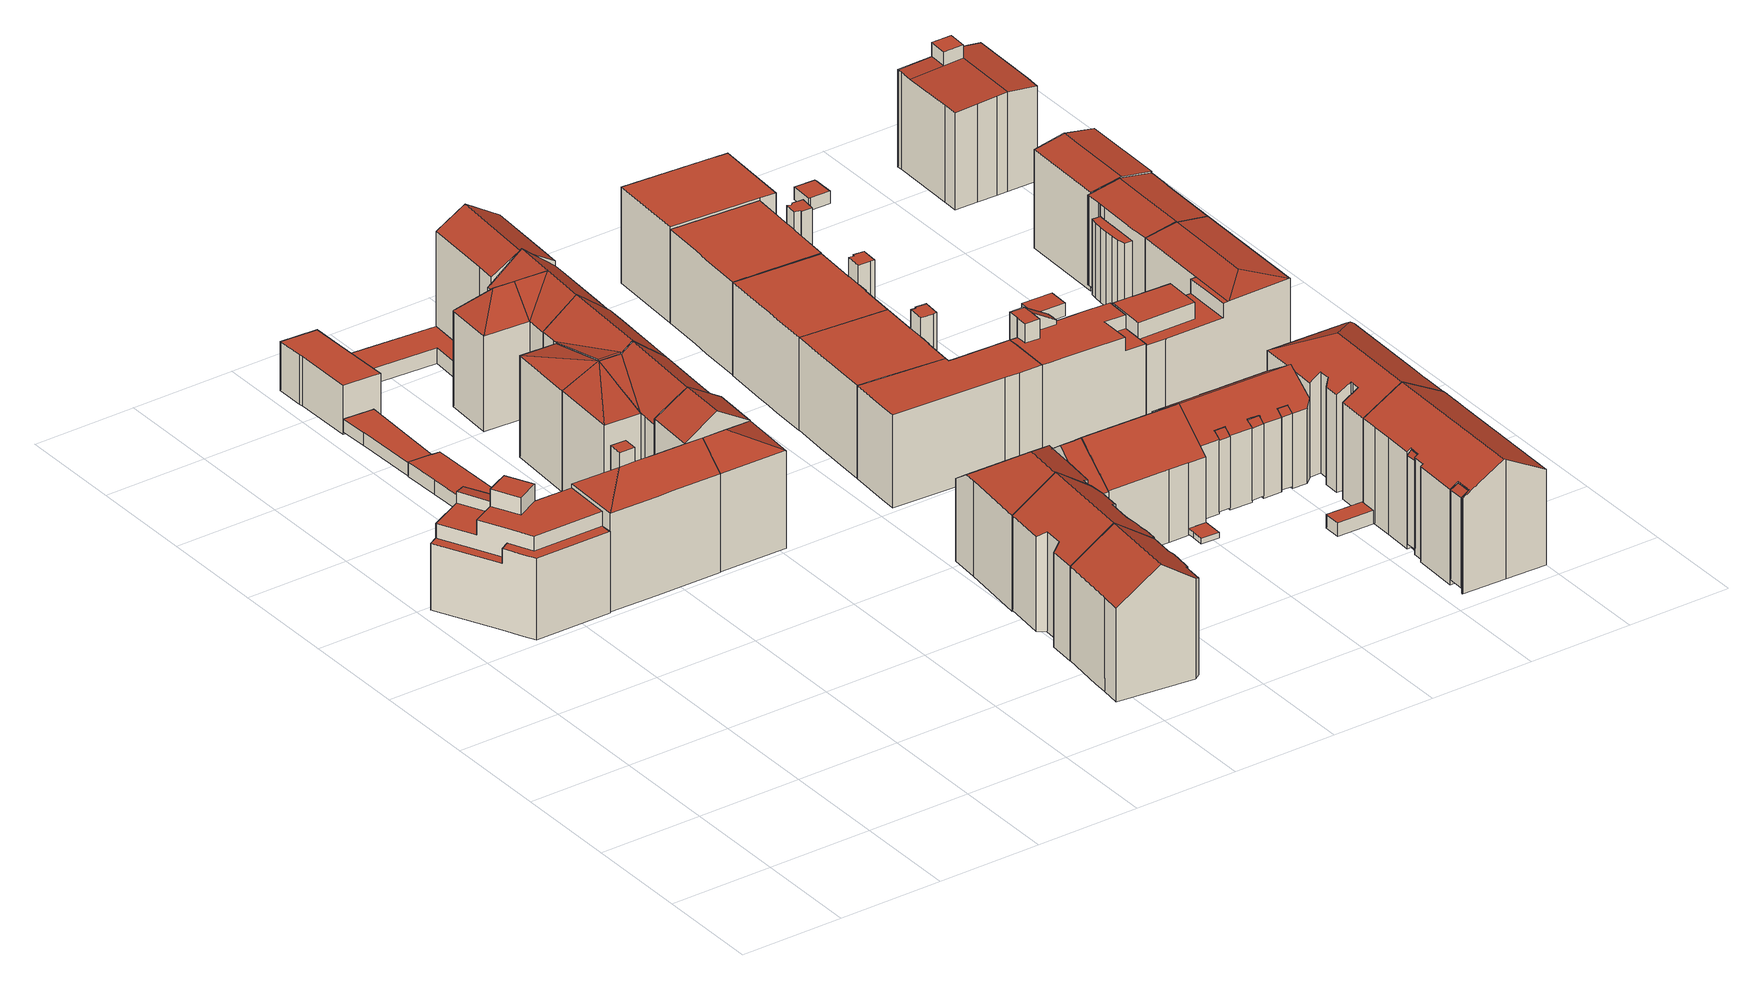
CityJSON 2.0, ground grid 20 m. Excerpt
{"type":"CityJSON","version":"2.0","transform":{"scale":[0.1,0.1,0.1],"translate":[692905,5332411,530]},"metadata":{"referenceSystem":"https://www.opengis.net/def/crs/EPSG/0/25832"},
"CityObjects":{
"building1":{"type":"Building","attributes":{"Gemeindeschluessel":"09162000","HoeheDach":"553.660","HoeheGrund":"531.910","Methode":"2000","NiedrigsteTraufeDesGebaeudes":"544.690","Geometrietyp2DReferenz":"3000","function":"31001_1000","roofType":"1000","measuredHeight":21.75,"storeysAboveGround":6},"geometry":[{"type":"MultiSurface","lod":"2","boundaries":[[[0,1,2,3]],[[4,5,6,7,8]],[[9,10,11,12]],[[13,14,15,16,17,18,19,20,21,22,23,24]],[[14,25,26,15]],[[27,28,29,30,9,12,31,32]],[[10,9,23,22,21,33,34,35]],[[12,11,36,31]],[[37,29,28,38]],[[37,25,14,13,24,30,29]],[[4,39,40,5]],[[8,7,41,3,2,33,21,20,19,18]],[[6,5,40,38,28,27,32,42,41,7]],[[42,43,0,3,41]],[[44,26,25,37,38,40,39]],[[32,31,36,45,35,34,1,0,43,42]],[[23,9,30,24]],[[1,34,33,2]],[[11,10,35,45,36]],[[17,16,15,26,44,39,4,8,18]]],"semantics":{"surfaces":[{"type":"WallSurface"},{"type":"RoofSurface"},{"type":"GroundSurface"}],"values":[0,1,0,2,0,1,0,0,0,0,0,0,0,1,1,0,0,1,1,0]}}]},
"building2":{"type":"Building","attributes":{"Gemeindeschluessel":"09162000","HoeheDach":"533.441","HoeheGrund":"530.570","Methode":"1000","NiedrigsteTraufeDesGebaeudes":"533.441","Geometrietyp2DReferenz":"3000","function":"31001_2000","roofType":"1000","measuredHeight":2.87},"geometry":[{"type":"MultiSurface","lod":"2","boundaries":[[[46,47,48,49]],[[50,51,47,46]],[[52,53,51,50]],[[54,55,53,52]],[[55,48,47,51,53]],[[49,48,55,54]],[[52,50,46,49,54]]],"semantics":{"surfaces":[{"type":"WallSurface"},{"type":"RoofSurface"},{"type":"GroundSurface"}],"values":[0,0,0,0,1,0,2]}}]},
"building3":{"type":"Building","attributes":{"Gemeindeschluessel":"09162000","HoeheDach":"555.219","HoeheGrund":"532.148","Methode":"1000","NiedrigsteTraufeDesGebaeudes":"551.021","Geometrietyp2DReferenz":"3000","function":"31001_9998","roofType":"3200","measuredHeight":23.07,"storeysAboveGround":6},"geometry":[{"type":"MultiSurface","lod":"2","boundaries":[[[56,57,58,59,60,61,62,63]],[[64,65,66,67,68,69,70,71,72,73,74,75,76]],[[62,76,75,77,63]],[[78,79,80,81]],[[71,70,82,83,84,79,78]],[[85,58,57,56,63,77,86,87,88,84,83,82,89,90]],[[69,68,90,89,82,70]],[[74,73,87,86,77,75]],[[59,58,85,90,68,67]],[[64,76,62]],[[88,80,79,84]],[[61,60,59,67,66,65,64,62]],[[71,78,81,72]],[[73,72,81,80,88,87]]],"semantics":{"surfaces":[{"type":"WallSurface"},{"type":"RoofSurface"},{"type":"GroundSurface"}],"values":[0,1,0,1,0,2,0,0,0,1,0,1,0,0]}}]},
"building4":{"type":"Building","attributes":{"Gemeindeschluessel":"09162000","HoeheDach":"533.431","HoeheGrund":"530.610","Methode":"1000","NiedrigsteTraufeDesGebaeudes":"533.431","Geometrietyp2DReferenz":"3000","function":"31001_2000","roofType":"1000","measuredHeight":2.82},"geometry":[{"type":"MultiSurface","lod":"2","boundaries":[[[91,92,93,94]],[[48,93,92,95,96,47]],[[46,47,96,97]],[[97,96,95,98]],[[49,48,47,46]],[[46,97,98,91,94,49]],[[98,95,92,91]],[[94,93,48,49]]],"semantics":{"surfaces":[{"type":"WallSurface"},{"type":"RoofSurface"},{"type":"GroundSurface"}],"values":[0,1,0,0,0,2,0,0]}}]},
"building5":{"type":"Building","attributes":{"Gemeindeschluessel":"09162000","HoeheDach":"533.193","HoeheGrund":"530.730","Methode":"1000","NiedrigsteTraufeDesGebaeudes":"533.193","Geometrietyp2DReferenz":"3000","function":"31001_2000","roofType":"1000","measuredHeight":2.46},"geometry":[{"type":"MultiSurface","lod":"2","boundaries":[[[99,100,101,102]],[[103,104,100,99]],[[104,105,106,107,108,101,100]],[[109,103,99,102,110,111,112]],[[102,101,108,110]],[[103,109,112,106,105,104]],[[107,106,112,111,110,108]]],"semantics":{"surfaces":[{"type":"WallSurface"},{"type":"RoofSurface"},{"type":"GroundSurface"}],"values":[0,0,1,2,0,0,0]}}]},
"building6":{"type":"Building","attributes":{"Gemeindeschluessel":"09162000","HoeheDach":"539.726","HoeheGrund":"530.200","Methode":"1000","NiedrigsteTraufeDesGebaeudes":"539.726","Geometrietyp2DReferenz":"3000","function":"31001_2000","roofType":"1000","measuredHeight":9.53,"storeysAboveGround":3},"geometry":[{"type":"MultiSurface","lod":"2","boundaries":[[[113,114,115,116,117,118]],[[119,120,121,122]],[[114,123,122,121,124,115]],[[116,115,124,121,120,125,126,117]],[[118,117,126,127]],[[127,126,125,128]],[[128,125,120,119]],[[118,127,128,119,122,123,114,113]]],"semantics":{"surfaces":[{"type":"WallSurface"},{"type":"RoofSurface"},{"type":"GroundSurface"}],"values":[0,0,0,1,0,0,0,2]}}]},
"building7":{"type":"Building","attributes":{"Gemeindeschluessel":"09162000","HoeheDach":"553.408","HoeheGrund":"530.350","Methode":"2000","NiedrigsteTraufeDesGebaeudes":"549.874","Geometrietyp2DReferenz":"3000","function":"31001_1000","roofType":"9999","measuredHeight":23.06,"storeysAboveGround":7},"geometry":[{"type":"MultiSurface","lod":"2","boundaries":[[[129,130,131,132]],[[133,134,129,132]],[[133,132,131,135]],[[136,130,129]],[[131,130,136,135]],[[134,136,129]],[[135,136,134,133]]],"semantics":{"surfaces":[{"type":"WallSurface"},{"type":"GroundSurface"},{"type":"RoofSurface"}],"values":[0,0,1,2,0,2,0]}}]},
"building8":{"type":"Building","attributes":{"Gemeindeschluessel":"09162000","HoeheDach":"555.200","HoeheGrund":"532.200","Methode":"2000","NiedrigsteTraufeDesGebaeudes":"551.040","Geometrietyp2DReferenz":"3000","function":"31001_9998","roofType":"3200","measuredHeight":23,"storeysAboveGround":6},"geometry":[{"type":"MultiSurface","lod":"2","boundaries":[[[137,138,139,140,68,141]],[[142,143,144,145,146,147,148,149]],[[150,151,152,153]],[[141,68,154,149,148,155,156]],[[150,153,67,59]],[[157,158,151,150,59,159]],[[140,143,142,149,154,68]],[[59,67,141,156,160,159]],[[161,162,158,157,159,160,156,155,148,147,146,145]],[[158,162,161,145,144,139,138,152,151]],[[153,152,138,137,141,67]],[[139,144,143,140]]],"semantics":{"surfaces":[{"type":"WallSurface"},{"type":"RoofSurface"},{"type":"GroundSurface"}],"values":[0,0,1,0,1,0,1,0,2,0,1,1]}}]},
"building9":{"type":"Building","attributes":{"Gemeindeschluessel":"09162000","HoeheDach":"553.405","HoeheGrund":"530.430","Methode":"2000","NiedrigsteTraufeDesGebaeudes":"549.857","Geometrietyp2DReferenz":"3000","function":"31001_1000","roofType":"2100","measuredHeight":22.98,"storeysAboveGround":7},"geometry":[{"type":"MultiSurface","lod":"2","boundaries":[[[135,131,163,164]],[[135,136,130,131]],[[135,164,165,136]],[[163,166,165,164]],[[136,166,130]],[[131,130,166,163]],[[136,165,166]]],"semantics":{"surfaces":[{"type":"GroundSurface"},{"type":"WallSurface"},{"type":"RoofSurface"}],"values":[0,1,1,1,2,1,2]}}]},
"building10":{"type":"Building","attributes":{"Gemeindeschluessel":"09162000","HoeheDach":"555.127","HoeheGrund":"530.830","Methode":"2000","NiedrigsteTraufeDesGebaeudes":"549.937","Geometrietyp2DReferenz":"3000","function":"31001_1000","roofType":"3100","measuredHeight":24.3,"storeysAboveGround":6},"geometry":[{"type":"MultiSurface","lod":"2","boundaries":[[[167,168,169,170,171,172,173,136]],[[174,175,170,169,176,177]],[[178,179,180,181,182,183]],[[184,185,168,167,180,179,178,186]],[[187,177,176,169,168,185,184]],[[167,136,180]],[[175,174,188,189,190,183,182,181,173,172,171,170]],[[181,180,136,173]],[[190,186,178,183]],[[174,177,187,188]],[[189,188,187,184,186,190]]],"semantics":{"surfaces":[{"type":"WallSurface"},{"type":"RoofSurface"},{"type":"GroundSurface"}],"values":[0,0,0,1,1,1,2,0,0,0,0]}}]},
"building11":{"type":"Building","attributes":{"Gemeindeschluessel":"09162000","HoeheDach":"556.505","HoeheGrund":"532.460","Methode":"1000","NiedrigsteTraufeDesGebaeudes":"550.586","Geometrietyp2DReferenz":"3000","function":"31001_9998","roofType":"3100","measuredHeight":24.05,"storeysAboveGround":6},"geometry":[{"type":"MultiSurface","lod":"2","boundaries":[[[191,192,193,194,195]],[[196,197,198,199]],[[200,201,197,196]],[[202,203,204,205]],[[206,207,208,209,210]],[[211,212,213,214]],[[195,213,212,204,203,198,197,201,215,210,209,191]],[[205,204,212,211]],[[206,210,215,216]],[[217,192,191,209,208]],[[216,215,201,200]],[[199,198,203,202]],[[193,192,217,218]],[[194,193,218,219,207,206,216,200,196,199,202,205,211,214]],[[217,208,207,219,218]],[[195,194,214,213]]],"semantics":{"surfaces":[{"type":"WallSurface"},{"type":"RoofSurface"},{"type":"GroundSurface"}],"values":[0,0,0,0,0,0,1,0,0,1,0,0,0,2,0,0]}}]},
"building12":{"type":"Building","attributes":{"Gemeindeschluessel":"09162000","HoeheDach":"533.077","HoeheGrund":"530.080","Methode":"1000","NiedrigsteTraufeDesGebaeudes":"533.077","Geometrietyp2DReferenz":"3000","function":"31001_2000","roofType":"1000","measuredHeight":3},"geometry":[{"type":"MultiSurface","lod":"2","boundaries":[[[220,221,222,223,224,225,226,227]],[[228,229,227,226]],[[229,228,230,231,232,233,234,235]],[[234,233,222,221]],[[229,235,220,227]],[[230,228,226,225]],[[232,231,224,223]],[[233,232,223,222]],[[231,230,225,224]],[[235,234,221,220]]],"semantics":{"surfaces":[{"type":"GroundSurface"},{"type":"WallSurface"},{"type":"RoofSurface"}],"values":[0,1,2,1,1,1,1,1,1,1]}}]},
"building13":{"type":"Building","attributes":{"Gemeindeschluessel":"09162000","HoeheDach":"555.160","HoeheGrund":"530.888","Methode":"2000","NiedrigsteTraufeDesGebaeudes":"550.039","Geometrietyp2DReferenz":"3000","function":"31001_1000","roofType":"3100","measuredHeight":24.27,"storeysAboveGround":6},"geometry":[{"type":"MultiSurface","lod":"2","boundaries":[[[236,237,238,239,240,241,242,167]],[[243,244,245,246]],[[247,248,169,236]],[[236,167,136,249,247]],[[169,245,244,237,236]],[[248,246,245,169]],[[250,240,239,251]],[[167,242,252,136]],[[241,240,250,253,254]],[[253,249,136,252,254]],[[243,255,238,237,244]],[[248,247,249,253,250,251,255,243,246]],[[251,239,238,255]],[[242,241,254,252]]],"semantics":{"surfaces":[{"type":"RoofSurface"},{"type":"WallSurface"},{"type":"GroundSurface"}],"values":[0,1,1,1,0,1,1,0,1,1,1,2,1,0]}}]},
"building14":{"type":"Building","attributes":{"Gemeindeschluessel":"09162000","HoeheDach":"556.500","HoeheGrund":"532.370","Methode":"2000","NiedrigsteTraufeDesGebaeudes":"550.552","Geometrietyp2DReferenz":"3000","function":"31001_9998","roofType":"3100","measuredHeight":24.13,"storeysAboveGround":6},"geometry":[{"type":"MultiSurface","lod":"2","boundaries":[[[256,208,257,258]],[[259,260,261,262]],[[258,257,263,264]],[[264,263,265,266]],[[267,268,269,270]],[[271,272,273,274,275]],[[256,276,277,278,208]],[[273,272,279,280]],[[271,275,281,282]],[[283,284,276,256,258,264,266,285,279,272,271,282,286,287,288,267,270,259,262,289]],[[262,261,290,289]],[[282,281,291,286]],[[270,269,260,259]],[[292,283,289,290]],[[286,291,293,287]],[[266,265,294,285]],[[288,295,268,267]],[[280,279,285,294]],[[296,284,283,292]],[[280,294,265,263,257,208,278,274,273]],[[292,290,261,260,269,268,295,293,291,281,275,274,278,277,296]],[[287,293,295,288]],[[284,296,277,276]]],"semantics":{"surfaces":[{"type":"WallSurface"},{"type":"GroundSurface"},{"type":"RoofSurface"}],"values":[0,0,0,0,0,0,0,0,0,1,0,0,0,0,0,0,0,0,0,2,2,0,0]}}]},
"building15":{"type":"Building","attributes":{"Gemeindeschluessel":"09162000","HoeheDach":"555.077","HoeheGrund":"531.350","Methode":"1000","NiedrigsteTraufeDesGebaeudes":"549.718","Geometrietyp2DReferenz":"3000","function":"31001_1000","roofType":"3100","measuredHeight":23.73,"storeysAboveGround":6},"geometry":[{"type":"MultiSurface","lod":"2","boundaries":[[[297,298,299,300,301,302]],[[303,304,298,297,302,305,306,307,308,309,310,311,312,313,314,315,316,317,318]],[[299,319,320,321,322,323,324,325,300]],[[300,325,324,326,327,301]],[[328,329,330,331,315,314,313]],[[322,321,318,317,316,332]],[[333,334,335,336]],[[337,334,333,338]],[[304,303,318,321,320,319]],[[324,329,328,335,334]],[[338,333,336,339,340]],[[326,324,334,337]],[[308,307,306,326,337,338,340,309]],[[324,323,322,332,331,330,329]],[[315,331,332,316]],[[336,335,328,313,312,311,310,339]],[[301,327,326,306,305,302]],[[298,304,319,299]],[[309,340,339,310]]],"semantics":{"surfaces":[{"type":"WallSurface"},{"type":"GroundSurface"},{"type":"RoofSurface"}],"values":[0,1,2,2,0,0,2,2,0,2,2,2,0,2,0,0,0,0,0]}}]},
"building16":{"type":"Building","attributes":{"Gemeindeschluessel":"09162000","HoeheDach":"556.180","HoeheGrund":"532.110","Methode":"2000","NiedrigsteTraufeDesGebaeudes":"546.035","Geometrietyp2DReferenz":"3000","function":"31001_9998","roofType":"3200","measuredHeight":24.07,"storeysAboveGround":5},"geometry":[{"type":"MultiSurface","lod":"2","boundaries":[[[341,342,343,344]],[[345,346,342,341]],[[347,348,349,350]],[[344,343,351,352]],[[353,354,355,356]],[[355,357,358]],[[359,360,346,345]],[[353,361,362,363,354]],[[364,352,351,365,366,367]],[[368,369,370,371,372]],[[350,349,360,359]],[[373,374,375]],[[373,375,363,362,367,366]],[[376,377,370,369]],[[368,372,378,379]],[[376,356,355,358,380,377]],[[355,354,363,375,374,357]],[[373,366,365,381]],[[379,378,382,383]],[[374,380,358,357]],[[353,356,376,369,368,379,383,347,350,359,345,341,344,352,364,361]],[[374,373,381,384,371,370,377,380]],[[348,385,384,381,365,351,343,342,346,360,349]],[[372,371,384,385,382,378]],[[364,367,362,361]],[[348,347,383,382,385]]],"semantics":{"surfaces":[{"type":"WallSurface"},{"type":"RoofSurface"},{"type":"GroundSurface"}],"values":[0,0,0,0,0,1,0,0,0,0,0,0,1,0,0,0,1,0,0,0,2,1,1,1,0,0]}}]},
"building17":{"type":"Building","attributes":{"Gemeindeschluessel":"09162000","HoeheDach":"554.932","HoeheGrund":"531.194","Methode":"2000","NiedrigsteTraufeDesGebaeudes":"550.700","Geometrietyp2DReferenz":"3000","function":"31001_1000","roofType":"3100","measuredHeight":23.74,"storeysAboveGround":6},"geometry":[{"type":"MultiSurface","lod":"2","boundaries":[[[386,387,388,389]],[[390,391,392,393]],[[393,394,395,396,386,389,397,390]],[[398,392,391,399,400]],[[395,394,398,400,401,396]],[[396,401,387,386]],[[400,399,388,387,401]],[[393,392,398,394]],[[399,391,390,397,389,388]]],"semantics":{"surfaces":[{"type":"WallSurface"},{"type":"GroundSurface"},{"type":"RoofSurface"}],"values":[0,0,1,2,0,0,2,0,0]}}]},
"building18":{"type":"Building","attributes":{"Gemeindeschluessel":"09162000","HoeheDach":"550.028","HoeheGrund":"532.080","Methode":"1000","NiedrigsteTraufeDesGebaeudes":"550.028","Geometrietyp2DReferenz":"3000","function":"31001_1000","roofType":"1000","measuredHeight":17.95,"storeysAboveGround":6},"geometry":[{"type":"MultiSurface","lod":"2","boundaries":[[[402,403,404,405]],[[406,407,408,409]],[[405,410,411,412,413,414,415,416,417,406,409,418,402]],[[409,408,419,418]],[[418,419,403,402]],[[420,407,406,417,416,421]],[[405,404,422,410]],[[410,422,423,411]],[[411,423,424,412]],[[424,423,422,404,403,419,408,407,420,421,425,426,427]],[[412,424,427,413]],[[427,426,425,421,416,415,414,413]]],"semantics":{"surfaces":[{"type":"WallSurface"},{"type":"GroundSurface"},{"type":"RoofSurface"}],"values":[0,0,1,0,0,0,0,0,0,2,0,0]}}]},
"building19":{"type":"Building","attributes":{"Gemeindeschluessel":"09162000","HoeheDach":"553.552","HoeheGrund":"532.130","Methode":"2000","NiedrigsteTraufeDesGebaeudes":"534.280","Geometrietyp2DReferenz":"3000","function":"31001_1000","roofType":"1000","measuredHeight":21.42,"storeysAboveGround":6},"geometry":[{"type":"MultiSurface","lod":"2","boundaries":[[[428,429,430,431]],[[406,432,433,434,435,407]],[[436,437,438,439]],[[406,407,421,416]],[[440,441,429,428]],[[442,443,444,445,446]],[[442,446,447,448,433,432,406,416,449,450,451,452,453,454,455,456,440,428,431]],[[448,447,457,458,459,434,433]],[[441,440,456,455,460,439,438]],[[457,445,461,458]],[[444,443,430,429,441,438,437]],[[431,430,443,442]],[[421,462,463,464,465,452,451,450,449,416]],[[446,445,457,447]],[[452,465,466,453]],[[445,444,437,436,461]],[[461,436,459,458]],[[407,435,434,459,436,439,460,467,466,465,464,463,462,421]],[[455,454,453,466,467,460]]],"semantics":{"surfaces":[{"type":"WallSurface"},{"type":"GroundSurface"},{"type":"RoofSurface"}],"values":[0,0,0,0,0,0,1,0,0,2,2,0,0,0,0,0,0,2,0]}}]},
"building20":{"type":"Building","attributes":{"Gemeindeschluessel":"09162000","HoeheDach":"552.380","HoeheGrund":"532.210","Methode":"2000","NiedrigsteTraufeDesGebaeudes":"546.208","Geometrietyp2DReferenz":"3000","function":"31001_9998","roofType":"3100","measuredHeight":20.17,"storeysAboveGround":5},"geometry":[{"type":"MultiSurface","lod":"2","boundaries":[[[468,469,470,471,472,473]],[[474,475,476,477]],[[478,479,480,474,477,481,482,483,484,485,486,487,472,471,470,469]],[[476,475,488,489,490,491,492]],[[486,493,494,487]],[[477,476,492,481]],[[480,488,475,474]],[[483,495,496,484]],[[479,478,497,490,489]],[[485,498,493,486]],[[497,468,473,494,493,498,496,495,499,491,490]],[[479,489,488,480]],[[482,481,492,491,499]],[[487,494,473,472]],[[497,478,469,468]],[[484,496,498,485]],[[482,499,495,483]]],"semantics":{"surfaces":[{"type":"WallSurface"},{"type":"GroundSurface"},{"type":"RoofSurface"}],"values":[0,0,1,2,0,0,0,0,0,0,2,0,0,0,0,0,0]}}]},
"building21":{"type":"Building","attributes":{"Gemeindeschluessel":"09162000","HoeheDach":"553.551","HoeheGrund":"532.030","Methode":"2000","NiedrigsteTraufeDesGebaeudes":"534.490","Geometrietyp2DReferenz":"3000","function":"31001_1000","roofType":"1000","measuredHeight":21.52,"storeysAboveGround":6},"geometry":[{"type":"MultiSurface","lod":"2","boundaries":[[[500,501,502,503]],[[504,505,506,507]],[[465,508,509,510,511,512,513,514,515,516]],[[517,466,465,516]],[[507,518,519,520,521,522,523,517,516,515,514,513,512,524,525,526,527,528,529,504]],[[501,530,531,532]],[[533,534,506,505,535,536,531,530]],[[512,511,537,524]],[[507,506,534,518]],[[538,539,520,519,518,534,533]],[[521,520,539,503,502,540,522]],[[536,528,527,526,541,532,531]],[[538,533,530,501,500]],[[529,535,505,504]],[[528,536,535,529]],[[517,523,522,540,542,466]],[[539,538,500,503]],[[466,542,540,502,501,532,541,543,537,511,510,509,508,465]],[[526,525,524,537,543,541]]],"semantics":{"surfaces":[{"type":"WallSurface"},{"type":"GroundSurface"},{"type":"RoofSurface"}],"values":[0,0,0,0,1,0,2,0,0,0,0,0,0,0,0,0,2,2,0]}}]},
"building22":{"type":"Building","attributes":{"Gemeindeschluessel":"09162000","HoeheDach":"533.553","HoeheGrund":"532.536","Methode":"2000","NiedrigsteTraufeDesGebaeudes":"533.553","Geometrietyp2DReferenz":"3000","function":"51009_1610","roofType":"1000","measuredHeight":1.02},"geometry":[{"type":"MultiSurface","lod":"2","boundaries":[[[544,545,546,547,548]],[[549,547,546,550]],[[550,546,545,551]],[[552,548,547,549]],[[552,549,550,551,553]],[[553,544,548,552]],[[551,545,544,553]]],"semantics":{"surfaces":[{"type":"RoofSurface"},{"type":"WallSurface"},{"type":"GroundSurface"}],"values":[0,1,1,1,2,1,1]}}]},
"building23":{"type":"Building","attributes":{"Gemeindeschluessel":"09162000","HoeheDach":"553.548","HoeheGrund":"532.060","Methode":"2000","NiedrigsteTraufeDesGebaeudes":"550.058","Geometrietyp2DReferenz":"3000","function":"31001_1000","roofType":"1000","measuredHeight":21.49,"storeysAboveGround":4},"geometry":[{"type":"MultiSurface","lod":"2","boundaries":[[[554,555,556,557,558,559,560,561,562,563,564]],[[565,566,567,568]],[[569,567,566,570,571,572,573,574]],[[575,576,577,560,559,558]],[[568,567,569,578]],[[579,578,569,574,557,556,580]],[[581,572,571,582]],[[557,574,573,558]],[[565,568,578,579,580,583,584,585,586,587,588,577,576,575,581,582,589]],[[584,554,564,585]],[[572,581,575,558,573]],[[584,583,580,556,555,554]],[[582,571,570,589]],[[588,561,560,577]],[[589,570,566,565]],[[564,563,562,561,588,587,586,585]]],"semantics":{"surfaces":[{"type":"RoofSurface"},{"type":"WallSurface"},{"type":"GroundSurface"}],"values":[0,1,0,1,1,1,1,1,2,1,1,1,1,1,1,1]}}]},
"building24":{"type":"Building","attributes":{"Gemeindeschluessel":"09162000","HoeheDach":"547.724","HoeheGrund":"532.770","Methode":"2000","NiedrigsteTraufeDesGebaeudes":"546.646","Geometrietyp2DReferenz":"3000","function":"51009_1610","roofType":"2100","measuredHeight":14.95},"geometry":[{"type":"MultiSurface","lod":"2","boundaries":[[[590,591,592,593]],[[594,595,596,597]],[[596,595,592,591]],[[597,596,591,590]],[[593,592,595,594]],[[590,593,594,597]]],"semantics":{"surfaces":[{"type":"WallSurface"},{"type":"RoofSurface"},{"type":"GroundSurface"}],"values":[0,0,1,0,0,2]}}]},
"building25":{"type":"Building","attributes":{"Gemeindeschluessel":"09162000","HoeheDach":"550.584","HoeheGrund":"532.130","Methode":"1000","NiedrigsteTraufeDesGebaeudes":"550.584","Geometrietyp2DReferenz":"3000","function":"31001_1000","roofType":"1000","measuredHeight":18.45,"storeysAboveGround":6},"geometry":[{"type":"MultiSurface","lod":"2","boundaries":[[[598,599,600,601]],[[602,603,599,598]],[[604,600,599,603,605,606]],[[588,607,602,598,601,577]],[[577,604,606,588]],[[588,606,605,607]],[[607,605,603,602]],[[601,600,604,577]]],"semantics":{"surfaces":[{"type":"WallSurface"},{"type":"RoofSurface"},{"type":"GroundSurface"}],"values":[0,0,1,2,0,0,0,0]}}]},
"building26":{"type":"Building","attributes":{"Gemeindeschluessel":"09162000","HoeheDach":"551.546","HoeheGrund":"533.409","Methode":"2000","NiedrigsteTraufeDesGebaeudes":"550.660","Geometrietyp2DReferenz":"3000","function":"51009_1610","roofType":"2100","measuredHeight":18.14},"geometry":[{"type":"MultiSurface","lod":"2","boundaries":[[[608,609,610,611]],[[610,612,613,611]],[[611,613,614,608]],[[609,615,612,610]],[[608,614,615,609]],[[613,612,615,614]]],"semantics":{"surfaces":[{"type":"GroundSurface"},{"type":"WallSurface"},{"type":"RoofSurface"}],"values":[0,1,1,1,1,2]}}]},
"building27":{"type":"Building","attributes":{"Gemeindeschluessel":"09162000","HoeheDach":"547.662","HoeheGrund":"532.813","Methode":"2000","NiedrigsteTraufeDesGebaeudes":"546.672","Geometrietyp2DReferenz":"3000","function":"51009_1610","roofType":"2100","measuredHeight":14.85},"geometry":[{"type":"MultiSurface","lod":"2","boundaries":[[[616,617,618,619]],[[617,620,621,618]],[[618,621,622,619]],[[622,621,620,623]],[[616,623,620,617]],[[619,622,623,616]]],"semantics":{"surfaces":[{"type":"GroundSurface"},{"type":"WallSurface"},{"type":"RoofSurface"}],"values":[0,1,1,2,1,1]}}]},
"building28":{"type":"Building","attributes":{"Gemeindeschluessel":"09162000","HoeheDach":"553.740","HoeheGrund":"532.020","Methode":"2000","NiedrigsteTraufeDesGebaeudes":"547.370","Geometrietyp2DReferenz":"3000","function":"31001_1000","roofType":"1000","measuredHeight":21.72,"storeysAboveGround":6},"geometry":[{"type":"MultiSurface","lod":"2","boundaries":[[[624,625,626,627]],[[628,629,630,631,632,633,634,635,636,637,638,639,640,641,642,643,644,645,646,647]],[[624,648,630,629,628,649,625]],[[650,651,652,640,639,638,403]],[[640,652,653,641]],[[644,654,655,645]],[[634,633,632,631,630,648,656,657,658,659,660,422,635]],[[654,661,662,663]],[[664,665,666,667]],[[660,659,658,657,626,625,649,668,669,655,654,663,670,664,667,650,403,404,671,422]],[[647,668,649,628]],[[643,672,661,654,644]],[[627,626,657,656]],[[673,672,643,642,641,653]],[[665,674,673,653,652,651,666]],[[669,668,647,646,645,655]],[[422,671,404,637,636,635]],[[648,624,627,656]],[[662,661,672,673,674]],[[663,662,674,670]],[[637,404,403,638]],[[670,674,665,664]],[[667,666,651,650]]],"semantics":{"surfaces":[{"type":"WallSurface"},{"type":"GroundSurface"},{"type":"RoofSurface"}],"values":[0,1,0,0,0,0,0,0,0,2,0,0,0,0,2,0,0,2,2,0,0,0,0]}}]},
"building29":{"type":"Building","attributes":{"Gemeindeschluessel":"09162000","HoeheDach":"551.398","HoeheGrund":"532.350","Methode":"1000","NiedrigsteTraufeDesGebaeudes":"546.794","Geometrietyp2DReferenz":"3000","function":"31001_1000","roofType":"3100","measuredHeight":19.05,"storeysAboveGround":5},"geometry":[{"type":"MultiSurface","lod":"2","boundaries":[[[675,676,677,678]],[[679,680,681,682]],[[678,677,683,684]],[[685,686,687,688]],[[689,690,691,692]],[[692,691,693,694]],[[695,696,690,689]],[[697,693,497,698,699,681,680,700,701,702,703,704,705,683,677,676,687,686]],[[706,702,701,707]],[[697,708,694,693]],[[688,687,676,675]],[[682,681,699,709]],[[710,711,712,713]],[[709,699,698,714]],[[713,715,696,695]],[[716,705,704,717]],[[684,683,705,716]],[[693,691,690,696,715,712,711,497]],[[698,497,711,710,718,714]],[[719,700,680,679]],[[712,715,713]],[[707,701,700,719]],[[720,703,702,706]],[[686,685,708,697]],[[717,704,703,720]],[[708,685,688,675,678,684,716,717,720,706,707,719,679,682,709,714,718,710,713,695,689,692,694]]],"semantics":{"surfaces":[{"type":"WallSurface"},{"type":"RoofSurface"},{"type":"GroundSurface"}],"values":[0,0,0,0,0,0,0,1,0,0,0,0,0,0,0,0,0,1,0,0,0,0,0,0,0,2]}}]},
"building30":{"type":"Building","attributes":{"Gemeindeschluessel":"09162000","HoeheDach":"535.208","HoeheGrund":"532.649","Methode":"1000","NiedrigsteTraufeDesGebaeudes":"535.208","Geometrietyp2DReferenz":"3000","function":"51009_1610","roofType":"1000","measuredHeight":2.56},"geometry":[{"type":"MultiSurface","lod":"2","boundaries":[[[721,722,723,724]],[[725,721,724,726]],[[726,727,728,725]],[[727,723,722,728]],[[728,722,721,725]],[[726,724,723,727]]],"semantics":{"surfaces":[{"type":"RoofSurface"},{"type":"WallSurface"},{"type":"GroundSurface"}],"values":[0,1,2,1,1,1]}}]},
"building31":{"type":"Building","attributes":{"Gemeindeschluessel":"09162000","HoeheDach":"551.294","HoeheGrund":"533.360","Methode":"2000","NiedrigsteTraufeDesGebaeudes":"550.445","Geometrietyp2DReferenz":"3000","function":"51009_1610","roofType":"2100","measuredHeight":17.93},"geometry":[{"type":"MultiSurface","lod":"2","boundaries":[[[729,730,731,732]],[[733,734,730,729]],[[732,735,733,729]],[[730,734,736,731]],[[732,731,736,735]],[[735,736,734,733]]],"semantics":{"surfaces":[{"type":"WallSurface"},{"type":"GroundSurface"},{"type":"RoofSurface"}],"values":[0,0,1,2,0,0]}}]},
"building32":{"type":"Building","attributes":{"Gemeindeschluessel":"09162000","HoeheDach":"547.821","HoeheGrund":"532.820","Methode":"2000","NiedrigsteTraufeDesGebaeudes":"546.782","Geometrietyp2DReferenz":"3000","function":"51009_1610","roofType":"2100","measuredHeight":15},"geometry":[{"type":"MultiSurface","lod":"2","boundaries":[[[737,687,683,738]],[[738,683,677,739]],[[687,676,677,683]],[[738,739,740,737]],[[739,677,676,740]],[[740,676,687,737]]],"semantics":{"surfaces":[{"type":"WallSurface"},{"type":"RoofSurface"},{"type":"GroundSurface"}],"values":[0,0,1,2,0,0]}}]},
"building33":{"type":"Building","attributes":{"Gemeindeschluessel":"09162000","HoeheDach":"555.525","HoeheGrund":"532.420","Methode":"1000","NiedrigsteTraufeDesGebaeudes":"550.811","Geometrietyp2DReferenz":"3000","function":"31001_1000","roofType":"3100","measuredHeight":23.11,"storeysAboveGround":6},"geometry":[{"type":"MultiSurface","lod":"2","boundaries":[[[741,742,743,744]],[[745,746,747,748]],[[749,750,751,752]],[[753,754,755,751,750,756,747,746,757,758,759,760,761,762,763,764,765]],[[766,767,768,769]],[[770,761,760,771]],[[772,759,758,773]],[[748,747,756,774]],[[773,758,757,775]],[[776,753,765,777]],[[775,757,746,745]],[[776,777,778,779,780,770,771,772,773,775,745,748,774,749,752,781,768,767,782,783,741,744,784,785,786]],[[769,768,781,787]],[[779,763,762,780]],[[782,788,789,783]],[[780,762,761,770]],[[769,787,755,754,790,791,792,743,742,789,788,766]],[[778,764,763,779]],[[774,756,750,749]],[[783,789,742,741]],[[777,765,764,778]],[[784,792,791,785]],[[771,760,759,772]],[[767,766,788,782]],[[744,743,792,784]],[[776,786,790,754,753]],[[785,791,790,786]],[[781,752,751,755,787]]],"semantics":{"surfaces":[{"type":"WallSurface"},{"type":"RoofSurface"},{"type":"GroundSurface"}],"values":[0,0,0,1,0,0,0,0,0,0,0,2,0,0,0,0,1,0,0,0,0,0,0,0,0,0,0,0]}}]},
"building34":{"type":"Building","attributes":{"Gemeindeschluessel":"09162000","HoeheDach":"555.480","HoeheGrund":"532.470","Methode":"2000","NiedrigsteTraufeDesGebaeudes":"550.705","Geometrietyp2DReferenz":"3000","function":"31001_1000","roofType":"3200","measuredHeight":23.01,"storeysAboveGround":6},"geometry":[{"type":"MultiSurface","lod":"2","boundaries":[[[793,794,795,796]],[[797,798,799,800]],[[801,802,803,804,805,806,807,808,809,810,811,795,794,751]],[[812,813,814,799,798,815,816,817,802,801]],[[796,795,811,818]],[[819,808,807,820]],[[818,811,810,821]],[[822,814,813,823]],[[824,803,825,826]],[[821,810,809,827]],[[828,793,796,818,821,827,819,820,829,830,831,824,826,832,833,797,800,822,823,834]],[[832,816,815,833]],[[823,813,812,834]],[[830,805,804,831]],[[828,834,812,801,751]],[[800,799,814,822]],[[831,804,803,824]],[[827,809,808,819]],[[829,806,805,830]],[[833,815,798,797]],[[820,807,806,829]],[[828,751,794,793]],[[802,817,825,803]],[[832,826,825,817,816]]],"semantics":{"surfaces":[{"type":"WallSurface"},{"type":"RoofSurface"},{"type":"GroundSurface"}],"values":[0,0,1,1,0,0,0,0,0,0,2,0,0,0,0,0,0,0,0,0,0,0,1,0]}}]},
"building35":{"type":"Building","attributes":{"Gemeindeschluessel":"09162000","HoeheDach":"535.659","HoeheGrund":"533.190","Methode":"1000","NiedrigsteTraufeDesGebaeudes":"535.659","Geometrietyp2DReferenz":"3000","function":"31001_2000","roofType":"1000","measuredHeight":2.47},"geometry":[{"type":"MultiSurface","lod":"2","boundaries":[[[835,836,837,838]],[[839,840,836,835]],[[836,840,841,837]],[[838,842,839,835]],[[842,841,840,839]],[[838,837,841,842]]],"semantics":{"surfaces":[{"type":"WallSurface"},{"type":"RoofSurface"},{"type":"GroundSurface"}],"values":[0,0,1,2,0,0]}}]},
"building36":{"type":"Building","attributes":{"Gemeindeschluessel":"09162000","HoeheDach":"550.860","HoeheGrund":"532.510","Methode":"2000","NiedrigsteTraufeDesGebaeudes":"547.090","Geometrietyp2DReferenz":"3000","function":"31001_1000","roofType":"3200","measuredHeight":18.35,"storeysAboveGround":6},"geometry":[{"type":"MultiSurface","lod":"2","boundaries":[[[843,844,845,846,847,848,849,850,851,852]],[[853,854,855,856,857,858,859]],[[860,843,852,856,855]],[[861,862,846,845,863,864]],[[865,866,867,868]],[[869,870,853,859]],[[871,872,873,874,875,876,847,877]],[[866,865,878,873]],[[844,843,860,879]],[[874,873,878,880,881,875]],[[879,860,855,854]],[[877,847,846,862,861]],[[882,883,884,885,886,868,867,887,888,871,877,861,864,870,869]],[[868,886,885,884,883,882,869,859,858,857,851,850,849,848,889,881,880,878,865]],[[870,864,863,845,844,879,854,853]],[[888,887,872,871]],[[847,876,875,881,889,848]],[[887,867,866,873,872]],[[857,856,852,851]]],"semantics":{"surfaces":[{"type":"WallSurface"},{"type":"RoofSurface"},{"type":"GroundSurface"}],"values":[0,0,1,0,0,0,1,0,0,0,0,1,0,2,1,1,0,1,0]}}]},
"building37":{"type":"Building","attributes":{"Gemeindeschluessel":"09162000","HoeheDach":"535.117","HoeheGrund":"532.680","Methode":"1000","NiedrigsteTraufeDesGebaeudes":"535.117","Geometrietyp2DReferenz":"3000","function":"31001_2000","roofType":"1000","measuredHeight":2.44},"geometry":[{"type":"MultiSurface","lod":"2","boundaries":[[[890,891,892,893]],[[894,890,893,895,896,897]],[[893,892,898,895]],[[897,899,900,894]],[[896,901,899,897]],[[894,900,891,890]],[[895,898,901,896]],[[899,901,898,892,891,900]]],"semantics":{"surfaces":[{"type":"WallSurface"},{"type":"GroundSurface"},{"type":"RoofSurface"}],"values":[0,1,0,0,0,0,0,2]}}]},
"building38":{"type":"Building","attributes":{"Gemeindeschluessel":"09162000","HoeheDach":"547.570","HoeheGrund":"533.140","Methode":"2000","NiedrigsteTraufeDesGebaeudes":"547.570","Geometrietyp2DReferenz":"3000","function":"31001_1000","roofType":"1000","measuredHeight":14.43},"geometry":[{"type":"MultiSurface","lod":"2","boundaries":[[[902,903,904,905]],[[906,907,908,909]],[[910,911,912,913]],[[906,914,915,916,903,902,911,910,917,907]],[[903,916,918,904]],[[908,919,913,912,905,904,918,920,921,909]],[[916,915,920,918]],[[915,914,921,920]],[[914,906,909,921]],[[911,902,905,912]],[[907,917,919,908]],[[917,910,913,919]]],"semantics":{"surfaces":[{"type":"WallSurface"},{"type":"RoofSurface"},{"type":"GroundSurface"}],"values":[0,0,0,1,0,2,0,0,0,0,0,0]}}]},
"building39":{"type":"Building","attributes":{"Gemeindeschluessel":"09162000","HoeheDach":"550.958","HoeheGrund":"532.650","Methode":"1000","NiedrigsteTraufeDesGebaeudes":"549.898","Geometrietyp2DReferenz":"3000","function":"31001_1000","roofType":"3100","measuredHeight":18.31,"storeysAboveGround":6},"geometry":[{"type":"MultiSurface","lod":"2","boundaries":[[[922,923,866,924]],[[925,926,927,928]],[[929,930,931,932]],[[933,934,935,936]],[[873,866,923,937,938,927,926,939,940]],[[928,941,942,922,924,943,944,945,946,933,936,947,948,949,950,929,932,951,925]],[[941,938,937,942]],[[875,952,934,933,946,945]],[[944,943,873,940,875,945]],[[950,953,930,929]],[[947,954,955,948]],[[942,937,923,922]],[[939,926,925,951,932,931]],[[948,955,956,949]],[[940,939,931,930,953,956,955,954,935,934,952,875]],[[928,927,938,941]],[[949,956,953,950]],[[924,866,873,943]],[[936,935,954,947]]],"semantics":{"surfaces":[{"type":"WallSurface"},{"type":"RoofSurface"},{"type":"GroundSurface"}],"values":[0,0,0,0,1,2,0,0,0,0,0,0,0,0,1,0,0,0,0]}}]},
"building40":{"type":"Building","attributes":{"Gemeindeschluessel":"09162000","HoeheDach":"551.152","HoeheGrund":"531.170","Methode":"1000","NiedrigsteTraufeDesGebaeudes":"550.131","Geometrietyp2DReferenz":"3000","function":"31001_1000","roofType":"3100","measuredHeight":19.98,"storeysAboveGround":6},"geometry":[{"type":"MultiSurface","lod":"2","boundaries":[[[957,958,959,960]],[[959,958,961,962,963]],[[962,961,964,965,966,967]],[[963,962,967,968]],[[969,960,959,963,968,970]],[[964,961,958,957]],[[970,968,967,966]],[[957,960,969,970,966,965,964]]],"semantics":{"surfaces":[{"type":"WallSurface"},{"type":"RoofSurface"},{"type":"GroundSurface"}],"values":[0,1,0,1,0,0,0,2]}}]},
"building41":{"type":"Building","attributes":{"Gemeindeschluessel":"09162000","HoeheDach":"553.287","HoeheGrund":"531.642","Methode":"2000","NiedrigsteTraufeDesGebaeudes":"549.923","Geometrietyp2DReferenz":"3000","function":"31001_1000","roofType":"3100","measuredHeight":21.64,"storeysAboveGround":6},"geometry":[{"type":"MultiSurface","lod":"2","boundaries":[[[971,972,973,974]],[[975,976,977,978]],[[979,980,981,982]],[[983,984,985,986,981,980,987,988]],[[973,972,977,989,990,991,992,993]],[[990,986,985,994,991]],[[995,994,985,984]],[[990,982,981,986]],[[996,997,976,975]],[[974,973,993,998]],[[976,997,988,987,989,977]],[[995,999,992,991,994]],[[998,993,992,999]],[[989,979,982,990]],[[995,984,983,996,975,978,971,974,998,999]],[[987,980,979,989]],[[983,988,997,996]],[[978,977,972,971]]],"semantics":{"surfaces":[{"type":"WallSurface"},{"type":"RoofSurface"},{"type":"GroundSurface"}],"values":[0,0,1,0,1,1,0,0,0,0,1,0,0,0,2,0,0,0]}}]}
},
"vertices":[
[121,941,175],[121,941,197],[89,1010,197],[89,1010,175],[64,847,147],[81,856,147],[56,908,147],[23,977,147],[6,968,147],[169,901,204],[169,901,237],[125,878,237],[125,878,204],[240,809,19],[240,787,19],[92,788,19],[81,810,19],[64,847,19],[6,968,19],[23,977,19],[89,1010,19],[110,1021,19],[144,953,19],[169,901,19],[243,900,19],[240,787,176],[92,788,176],[81,856,204],[103,810,204],[240,809,204],[243,900,204],[100,930,204],[56,908,204],[110,1021,194],[144,953,194],[144,953,237],[100,930,237],[240,809,176],[103,810,176],[64,847,176],[81,856,176],[23,977,175],[56,908,175],[100,930,175],[81,810,176],[121,941,237],
[241,1178,6],[241,1178,34],[301,1174,34],[301,1174,6],[242,1087,6],[242,1087,34],[245,1002,6],[245,1002,34],[306,999,6],[306,999,34],
[334,785,21],[365,785,21],[461,783,21],[461,783,211],[365,785,211],[334,785,211],[240,787,211],[240,787,21],[298,842,252],[336,842,252],[369,841,252],[465,839,252],[469,895,211],[373,897,211],[370,897,211],[370,898,210],[339,898,210],[339,898,211],[338,898,211],[243,900,210],[243,900,211],[243,900,21],[370,898,238],[371,925,238],[341,926,238],[339,898,238],[370,897,21],[370,898,21],[371,925,21],[465,839,21],[338,898,21],[339,898,21],[341,926,21],[373,897,21],[469,895,21],
[283,1349,6],[283,1349,34],[297,1348,34],[297,1348,6],[236,1352,34],[238,1280,34],[238,1280,6],[236,1352,6],
[236,1352,7],[236,1352,32],[233,1474,32],[233,1474,7],[283,1349,7],[283,1349,32],[287,1447,32],[290,1524,32],[285,1524,32],[231,1528,32],[287,1447,7],[231,1528,7],[285,1524,7],[290,1524,7],
[290,1524,2],[303,1523,2],[303,1523,97],[290,1524,97],[231,1528,97],[231,1528,2],[228,1702,2],[228,1702,97],[299,1697,97],[299,1697,2],[300,1636,2],[300,1636,97],[228,1648,97],[230,1641,97],[230,1641,2],[228,1648,2],
[407,1036,199],[415,1166,199],[415,1166,4],[407,1036,4],[478,1032,4],[478,1032,199],[486,1162,4],[486,1162,234],
[534,894,210],[600,893,210],[600,893,211],[534,894,252],[469,895,210],[517,987,238],[540,985,252],[606,982,211],[606,982,22],[540,985,22],[517,987,22],[475,989,22],[475,989,211],[592,781,211],[593,781,210],[600,892,211],[511,838,252],[475,987,211],[475,987,22],[469,895,22],[592,781,22],[593,781,22],[461,783,22],[465,839,22],[600,893,22],[600,892,22],
[424,1298,4],[495,1295,4],[495,1295,199],[424,1298,199],
[530,1159,234],[552,1157,251],[617,1153,200],[617,1153,8],[552,1157,8],[530,1159,8],[486,1162,8],[608,1012,8],[608,1021,8],[608,1021,199],[608,1012,199],[477,1019,200],[478,1030,200],[478,1032,200],[478,1032,8],[478,1030,8],[477,1019,8],[540,985,251],[543,1026,251],[475,989,200],[606,982,199],[606,982,8],[540,985,8],[475,989,8],
[831,53,265],[747,62,206],[747,62,25],[896,46,25],[896,46,219],[922,129,25],[922,129,206],[919,104,207],[919,104,25],[924,145,25],[924,145,206],[918,99,25],[918,99,207],[912,95,211],[912,95,25],[922,199,25],[762,214,25],[762,214,206],[846,206,265],[922,199,211],[911,86,25],[911,86,211],[908,54,211],[908,54,25],[918,154,211],[918,154,25],[751,101,206],[751,101,25],[753,129,25],
[300,1636,1],[299,1697,1],[339,1694,1],[392,1690,1],[528,1680,1],[519,1546,1],[484,1548,1],[489,1623,1],[484,1548,31],[489,1623,31],[519,1546,31],[528,1680,31],[392,1690,31],[339,1694,31],[299,1697,31],[300,1636,31],
[552,1157,252],[563,1331,252],[499,1335,202],[498,1335,200],[496,1304,201],[495,1298,201],[531,1163,235],[628,1327,9],[628,1327,200],[626,1296,200],[626,1296,9],[552,1157,9],[617,1153,9],[486,1162,9],[496,1304,9],[498,1335,9],[487,1165,235],[495,1295,9],[495,1295,201],[499,1335,9],
[762,214,24],[767,267,206],[767,267,24],[927,257,24],[927,257,210],[926,241,210],[926,241,24],[783,274,217],[783,274,24],[786,312,216],[786,312,24],[918,276,24],[918,276,218],[918,270,218],[918,270,24],[928,386,24],[856,395,24],[856,395,260],[862,394,265],[928,386,219],[922,199,24],[922,199,210],[845,206,265],[780,402,24],[780,402,206],[938,369,210],[938,369,24],[929,209,24],[923,205,24],[772,323,24],[935,326,24],[922,318,24],[919,285,24],[931,234,24],[931,234,206],[935,326,210],[929,209,206],[922,318,218],[772,323,206],[919,285,218],[923,205,210],
[563,1331,14],[628,1327,14],[628,1327,198],[563,1331,251],[499,1335,198],[499,1335,14],[637,1465,14],[631,1370,14],[502,1378,14],[502,1379,14],[501,1379,14],[414,1385,14],[413,1385,14],[419,1479,14],[421,1479,14],[507,1474,14],[508,1474,14],[508,1475,14],[509,1508,14],[516,1507,14],[575,1503,14],[639,1498,14],[631,1370,198],[637,1465,198],[639,1498,198],[575,1503,251],[572,1470,251],[569,1422,251],[566,1374,251],[502,1379,198],[502,1378,198],[508,1474,198],[508,1474,197],[508,1475,197],[509,1508,197],[516,1507,203],[464,1429,251],[504,1426,251],[507,1474,198],[421,1479,199],[501,1379,198],[414,1385,198],[419,1479,198],[413,1385,198],
[940,595,21],[940,595,171],[940,577,184],[940,577,21],[868,597,21],[868,597,171],[798,587,21],[798,587,180],[805,593,175],[805,593,21],[962,576,184],[962,576,21],[997,432,21],[997,432,160],[964,433,160],[964,433,21],[949,434,160],[948,423,160],[862,591,21],[862,591,176],[1001,593,21],[1001,593,161],[999,513,223],[980,594,21],[963,578,183],[963,578,174],[980,594,161],[856,395,21],[928,386,21],[928,386,216],[862,394,262],[856,395,258],[959,538,205],[955,490,205],[957,514,223],[931,411,21],[931,411,216],[780,402,205],[780,402,21],[948,423,205],[960,549,205],[793,529,205],[793,529,21],[870,474,262],[795,553,205],
[519,1546,12],[519,1546,214],[528,1680,214],[528,1680,12],[651,1671,12],[651,1671,207],[642,1537,207],[642,1537,12],[639,1498,12],[572,1503,12],[516,1507,12],[584,1676,12],[639,1498,207],[584,1676,249],[572,1503,249],[516,1507,214],
[1108,867,21],[1108,867,200],[1108,850,200],[1108,850,21],[988,881,21],[988,881,200],[988,872,200],[988,872,21],[1105,770,21],[1060,772,21],[1032,774,21],[812,785,21],[813,807,21],[819,893,21],[819,895,21],[871,891,21],[998,871,21],[998,871,200],[871,891,200],[819,895,200],[1105,770,200],[1060,772,200],[1032,774,200],[819,893,200],[813,807,200],[812,785,200],
[1008,994,21],[1008,994,236],[1029,992,236],[1029,992,21],[992,933,21],[992,934,21],[992,934,200],[992,933,200],[995,961,200],[995,961,236],[997,992,236],[997,992,200],[1007,991,21],[1007,991,236],[1026,959,21],[1026,959,236],[1020,959,236],[1020,959,49],[1020,959,21],[1019,932,21],[993,934,21],[822,946,21],[824,974,21],[826,1008,21],[831,1076,21],[1001,1063,21],[996,995,21],[996,992,21],[997,992,21],[1019,932,43],[993,934,43],[993,934,200],[996,992,200],[995,961,49],[822,946,200],[824,974,200],[826,1008,200],[831,1076,200],[1001,1063,200],[996,995,200],
[1196,587,162],[1196,587,22],[1160,589,22],[1122,590,22],[1106,590,22],[1106,590,162],[1155,428,22],[1155,428,162],[1117,429,162],[1117,429,22],[1194,520,22],[1191,452,22],[1190,427,22],[997,432,22],[1001,593,22],[1039,592,22],[1044,586,22],[1070,585,22],[1076,579,22],[1094,579,22],[1190,427,162],[1191,452,182],[1193,507,224],[999,513,224],[997,432,162],[1076,579,171],[1094,579,171],[1039,592,162],[1044,586,167],[1194,520,214],[1070,585,167],[1001,593,162],
[1009,1157,45],[1009,1157,200],[1007,1132,200],[1007,1132,45],[1043,1187,20],[1043,1187,236],[1041,1155,236],[1041,1155,20],[835,1143,200],[837,1169,200],[839,1201,200],[844,1282,200],[844,1282,20],[839,1201,20],[837,1169,20],[835,1143,20],[831,1076,20],[1001,1063,20],[1032,1156,20],[1032,1155,20],[1030,1130,20],[1007,1132,20],[1006,1132,20],[1006,1131,20],[1016,1271,20],[1010,1190,20],[1010,1187,20],[1011,1187,20],[1022,1185,20],[1022,1189,20],[1009,1157,236],[1011,1187,236],[1011,1187,200],[1032,1155,236],[1032,1156,236],[1022,1189,236],[1022,1185,236],[1016,1271,200],[1032,1155,45],[1030,1130,45],[1006,1132,200],[1010,1187,200],[1006,1131,200],[1010,1190,200],
[1189,388,36],[1190,426,36],[1155,428,36],[1155,414,36],[1154,389,36],[1155,414,25],[1155,428,25],[1190,426,25],[1154,389,25],[1189,388,25],
[1016,1271,201],[1022,1353,201],[1023,1358,201],[1024,1358,201],[1025,1381,201],[1025,1387,201],[1031,1466,201],[857,1477,201],[852,1398,201],[849,1364,201],[844,1282,201],[1055,1351,21],[1055,1351,235],[1034,1352,235],[1034,1352,21],[1035,1356,235],[1058,1381,235],[1037,1383,235],[1033,1379,235],[1025,1381,235],[1024,1358,235],[1025,1381,21],[1025,1387,21],[1031,1466,21],[1035,1356,21],[1024,1358,21],[1023,1358,21],[1033,1379,21],[1037,1383,21],[1022,1353,21],[1016,1271,21],[844,1282,21],[849,1364,21],[852,1398,21],[857,1477,21],[1058,1381,21],
[1235,451,28],[1235,451,166],[1235,465,177],[1235,465,28],[1257,465,28],[1257,465,177],[1257,451,166],[1257,451,28],
[1072,1613,21],[1072,1613,206],[1062,1463,206],[1062,1463,21],[1048,1615,21],[1048,1615,206],[1031,1466,206],[866,1627,206],[857,1477,206],[866,1627,21],
[1412,14,34],[1413,46,34],[1429,46,34],[1428,14,34],[1429,46,215],[1428,14,215],[1412,14,207],[1413,46,207],
[1300,449,28],[1300,463,28],[1324,463,28],[1324,449,28],[1300,463,177],[1324,463,177],[1324,449,167],[1300,449,167],
[1310,820,174],[1310,820,200],[1268,822,200],[1268,822,174],[1311,859,20],[1310,820,20],[1308,760,20],[1267,762,20],[1196,766,20],[1149,768,20],[1121,769,20],[1105,770,20],[1105,787,20],[1108,850,20],[1108,867,20],[1123,866,20],[1124,866,20],[1124,889,20],[1152,888,20],[1199,885,20],[1199,872,20],[1251,870,20],[1269,869,20],[1311,866,20],[1308,760,174],[1311,859,200],[1123,866,200],[1123,866,237],[1124,866,237],[1124,889,237],[1199,872,200],[1251,870,200],[1267,762,174],[1267,762,200],[1196,766,200],[1149,768,200],[1121,769,200],[1199,872,209],[1199,862,209],[1199,862,200],[1151,842,200],[1151,842,237],[1123,844,237],[1123,844,200],[1311,866,200],[1269,869,200],[1152,865,200],[1105,787,200],[1199,885,209],[1152,888,237],[1152,865,237],
[1381,461,24],[1381,461,178],[1360,462,178],[1360,462,24],[1235,465,24],[1235,465,178],[1235,451,168],[1235,451,24],[1359,448,168],[1359,448,24],[1410,446,24],[1410,446,168],[1381,447,168],[1381,447,24],[1332,584,24],[1332,584,168],[1426,582,168],[1426,582,24],[1425,514,214],[1425,514,24],[1332,583,24],[1332,583,169],[1423,458,176],[1191,452,168],[1193,452,168],[1257,465,178],[1257,451,168],[1300,449,168],[1300,464,178],[1324,463,178],[1324,449,168],[1300,449,24],[1257,451,24],[1423,458,24],[1193,452,24],[1197,588,24],[1197,588,168],[1291,585,168],[1291,585,24],[1191,452,24],[1291,585,169],[1324,449,24],[1324,463,24],[1194,520,24],[1257,465,24],[1300,464,24],
[1421,275,52],[1422,308,52],[1351,310,52],[1350,276,52],[1421,275,26],[1350,276,26],[1351,310,26],[1422,308,26],
[1429,159,34],[1429,159,213],[1422,159,205],[1422,159,34],[1430,180,34],[1430,180,213],[1422,180,34],[1422,180,204],
[1381,447,28],[1359,448,28],[1360,462,28],[1381,461,28],
[1584,242,24],[1584,242,208],[1582,152,208],[1582,152,24],[1430,180,24],[1430,180,216],[1422,180,211],[1422,180,24],[1425,276,24],[1425,276,211],[1425,309,211],[1425,309,24],[1413,11,208],[1495,8,255],[1503,307,255],[1424,236,211],[1429,159,215],[1422,159,211],[1421,134,211],[1416,134,208],[1413,46,208],[1429,46,217],[1428,14,217],[1413,14,208],[1412,11,208],[1586,302,208],[1586,302,24],[1585,305,24],[1585,305,208],[1413,46,24],[1416,134,24],[1421,134,24],[1422,159,24],[1424,236,24],[1429,159,24],[1413,11,24],[1412,11,24],[1413,14,24],[1428,14,24],[1429,46,24],[1506,307,24],[1585,275,24],[1585,272,24],[1581,127,24],[1578,5,24],[1498,8,24],[1506,307,254],[1585,275,208],[1585,272,208],[1498,8,254],[1578,5,208],[1581,127,208],
[1427,370,25],[1427,370,211],[1459,370,229],[1459,370,25],[1587,368,25],[1587,368,207],[1587,360,207],[1587,360,25],[1502,307,255],[1507,496,255],[1426,582,207],[1425,514,207],[1423,458,207],[1446,458,220],[1445,436,220],[1432,423,213],[1431,392,213],[1459,391,229],[1459,385,229],[1506,307,253],[1586,305,207],[1586,308,207],[1588,392,207],[1593,569,207],[1588,573,210],[1459,385,25],[1432,423,25],[1445,436,25],[1459,391,25],[1586,308,25],[1586,305,25],[1426,582,25],[1584,578,207],[1584,578,25],[1431,392,25],[1425,309,25],[1446,458,25],[1423,458,25],[1425,514,25],[1593,569,25],[1588,392,25],[1506,307,25],
[1389,1101,32],[1389,1101,57],[1329,1103,57],[1329,1103,32],[1390,1140,32],[1390,1140,57],[1330,1142,57],[1330,1142,32],
[1425,854,203],[1425,854,171],[1465,852,171],[1465,852,199],[1476,852,199],[1476,852,25],[1465,852,25],[1425,854,25],[1350,858,25],[1350,858,203],[1308,760,171],[1309,783,171],[1309,783,203],[1311,859,203],[1311,859,25],[1309,783,25],[1308,760,25],[1423,782,203],[1462,757,199],[1463,782,199],[1463,782,171],[1462,757,171],[1604,998,25],[1604,998,199],[1598,757,199],[1598,757,25],[1347,758,25],[1347,758,171],[1474,757,199],[1537,818,209],[1542,999,209],[1480,1001,199],[1479,1001,199],[1478,929,199],[1473,757,199],[1542,999,25],[1423,782,171],[1480,1001,25],[1479,1001,25],[1462,757,25],[1473,757,25],[1474,757,25],[1475,757,25],[1596,757,25],[1596,757,200],[1475,757,199],[1478,929,25],
[1247,1670,27],[1247,1670,51],[1288,1668,51],[1288,1668,27],[1245,1626,27],[1288,1663,27],[1287,1624,27],[1248,1625,27],[1288,1663,51],[1248,1625,51],[1245,1626,51],[1287,1624,51],
[1461,1070,176],[1461,1086,176],[1461,1086,31],[1461,1070,31],[1482,1131,176],[1481,1119,176],[1481,1119,31],[1482,1131,31],[1464,1037,176],[1462,1054,176],[1462,1054,31],[1464,1037,31],[1466,1132,176],[1464,1119,176],[1462,1103,176],[1479,1037,176],[1462,1103,31],[1479,1037,31],[1464,1119,31],[1466,1132,31],
[1607,1115,26],[1607,1115,199],[1604,998,26],[1609,1164,26],[1609,1164,199],[1609,1161,199],[1609,1161,26],[1483,1168,26],[1483,1168,199],[1489,1168,200],[1489,1168,26],[1481,1119,26],[1481,1119,199],[1482,1131,199],[1482,1131,26],[1608,1130,199],[1608,1132,199],[1546,1166,210],[1541,999,210],[1608,1132,26],[1608,1130,26],[1542,999,26],[1541,999,26],[1479,1001,26],[1479,1037,26],[1482,1133,26],[1482,1136,26],[1483,1164,26],[1483,1167,26],[1546,1166,26],[1479,1037,199],[1483,1167,199],[1482,1133,199],[1482,1136,199],[1483,1164,199],
[1610,1164,12],[1610,1164,201],[1609,1164,202],[1609,1164,12],[1613,1331,201],[1553,1333,212],[1550,1166,212],[1613,1331,12],[1553,1333,12],[1493,1334,12],[1493,1334,201],[1489,1168,201],[1550,1166,12],[1489,1168,12],
[1536,1500,16],[1536,1500,207],[1498,1501,205],[1498,1501,16],[1617,1498,16],[1617,1498,199],[1558,1499,208],[1558,1499,16],[1562,1630,233],[1563,1666,233],[1524,1667,233],[1523,1631,233],[1622,1665,16],[1457,1669,16],[1457,1669,203],[1524,1667,206],[1563,1666,208],[1622,1665,199],[1562,1630,208],[1523,1631,206],[1456,1632,203],[1454,1533,203],[1453,1502,203],[1457,1660,203],[1457,1660,16],[1619,1528,16],[1619,1528,199],[1453,1502,16],[1454,1533,16]
]}
